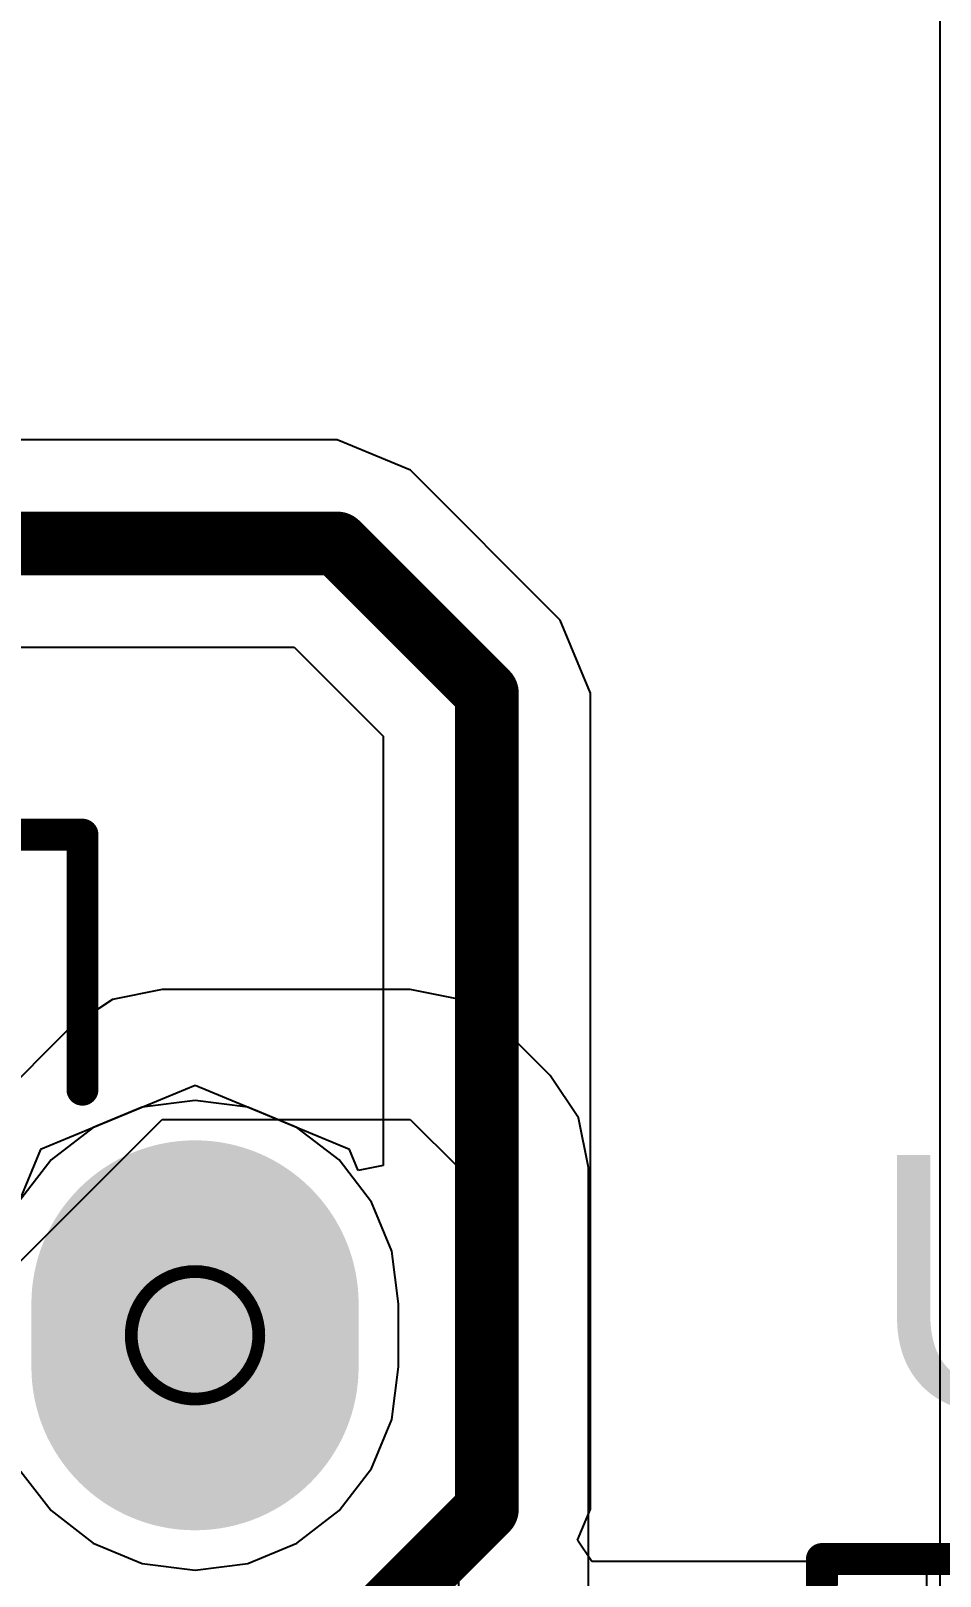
# Model space of a CAD drawing. Header units: inches. Extents: x -4 to 5258, y -4 to 5281.
# Drawn here: x 2.32 to 5.94, y 25.57 to 31.72 of the extents above; entities that cross this region are included whole.
import ezdxf

# ---------------------------------------------------------------- set-up
doc = ezdxf.new("R2010")
doc.units = ezdxf.units.IN
for name, color, linetype in [('Bottom Layer', 5, 'Continuous'), ('Bottom Solder', 6, 'Continuous'), ('Drill Drawing', 1, 'Continuous'), ('Layer 1', 16, 'Continuous'), ('Layer 2', 76, 'Continuous'), ('Multi-Layer', 9, 'Continuous'), ('Pad Holes', 156, 'Continuous'), ('Top Layer', 1, 'Continuous'), ('Top Overlay', 2, 'Continuous'), ('Top Paste', 8, 'Continuous'), ('Top Solder', 216, 'Continuous')]:
    doc.layers.add(name, color=color, linetype=linetype)
doc.styles.add('Arial', font='', dxfattribs={"height": 0.2})
doc.styles.get('Arial').set_extended_font_data('Arial')

# ---------------------------------------------------------------- blocks, each defined once
blk = doc.blocks.new('SOT_23_6_26')
at = {"layer": 'Top Layer'}
for points in [[(-1.92, 1.26), (-0.7, 1.26), (-0.7, 0.64), (-1.92, 0.64)], [(0.7, 1.26), (1.92, 1.26), (1.92, 0.64), (0.7, 0.64)], [(-1.92, 0.31), (-0.7, 0.31), (-0.7, -0.31), (-1.92, -0.31)], [(0.7, 0.31), (1.92, 0.31), (1.92, -0.31), (0.7, -0.31)], [(-1.92, -0.64), (-0.7, -0.64), (-0.7, -1.26), (-1.92, -1.26)], [(0.7, -0.64), (1.92, -0.64), (1.92, -1.26), (0.7, -1.26)]]:
    blk.add_hatch(color=1, dxfattribs=at).paths.add_polyline_path(points)
at = {"layer": 'Top Paste'}
for points in [[(-1.92, 1.26), (-0.7, 1.26), (-0.7, 0.64), (-1.92, 0.64)], [(0.7, 1.26), (1.92, 1.26), (1.92, 0.64), (0.7, 0.64)], [(-1.92, 0.31), (-0.7, 0.31), (-0.7, -0.31), (-1.92, -0.31)], [(0.7, 0.31), (1.92, 0.31), (1.92, -0.31), (0.7, -0.31)], [(-1.92, -0.64), (-0.7, -0.64), (-0.7, -1.26), (-1.92, -1.26)], [(0.7, -0.64), (1.92, -0.64), (1.92, -1.26), (0.7, -1.26)]]:
    blk.add_hatch(color=8, dxfattribs=at).paths.add_polyline_path(points)
at = {"layer": 'Top Solder'}
for points in [[(-2.0216, 1.3616), (-0.5984, 1.3616), (-0.5984, 0.5384), (-2.0216, 0.5384)], [(0.5984, 1.3616), (2.0216, 1.3616), (2.0216, 0.5384), (0.5984, 0.5384)], [(-2.0216, 0.4116), (-0.5984, 0.4116), (-0.5984, -0.4116), (-2.0216, -0.4116)], [(0.5984, 0.4116), (2.0216, 0.4116), (2.0216, -0.4116), (0.5984, -0.4116)], [(-2.0216, -0.5384), (-0.5984, -0.5384), (-0.5984, -1.3616), (-2.0216, -1.3616)], [(0.5984, -0.5384), (2.0216, -0.5384), (2.0216, -1.3616), (0.5984, -1.3616)]]:
    blk.add_hatch(color=216, dxfattribs=at).paths.add_polyline_path(points)
at = {"layer": 'Top Overlay'}
for points in [[(-0.889, 1.524, 0.127, 0.127, 0), (-0.889, 1.424, 0.127, 0.127, 0)], [(0.8636, 1.524, 0.127, 0.127, 0), (-0.889, 1.524, 0.127, 0.127, 0)], [(0.8636, 1.524, 0.127, 0.127, 0), (0.8636, 1.424, 0.127, 0.127, 0)], [(-2.1844, 1.0922, 0.127, 0.127, 0), (-2.1844, 0.8382, 0.127, 0.127, 0)], [(-2.0574, 0.9652, 0.127, 0.127, 0), (-2.1844, 1.0922, 0.127, 0.127, 0)], [(-2.0574, 0.9652, 0.127, 0.127, 0), (-2.1844, 0.8382, 0.127, 0.127, 0)], [(-0.889, -1.524, 0.127, 0.127, 0), (-0.889, -1.424, 0.127, 0.127, 0)], [(0.8636, -1.424, 0.127, 0.127, 0), (0.8636, -1.524, 0.127, 0.127, 0)], [(0.8636, -1.524, 0.127, 0.127, 0), (-0.889, -1.524, 0.127, 0.127, 0)]]:
    blk.add_lwpolyline(points, format="xyseb", dxfattribs=at)
for points in [[(-0.9207, 1.524, 0.0635, 0.0635, 1), (-0.8572, 1.524, 0.0635, 0.0635, 1)], [(-0.9207, 1.524, 0.0635, 0.0635, 1), (-0.8572, 1.524, 0.0635, 0.0635, 1)], [(0.8318, 1.524, 0.0635, 0.0635, 1), (0.8953, 1.524, 0.0635, 0.0635, 1)], [(0.8318, 1.524, 0.0635, 0.0635, 1), (0.8953, 1.524, 0.0635, 0.0635, 1)], [(-0.9207, 1.424, 0.0635, 0.0635, 1), (-0.8572, 1.424, 0.0635, 0.0635, 1)], [(0.8318, 1.424, 0.0635, 0.0635, 1), (0.8953, 1.424, 0.0635, 0.0635, 1)], [(-2.2161, 1.0922, 0.0635, 0.0635, 1), (-2.1526, 1.0922, 0.0635, 0.0635, 1)], [(-2.2161, 1.0922, 0.0635, 0.0635, 1), (-2.1526, 1.0922, 0.0635, 0.0635, 1)], [(-2.0892, 0.9652, 0.0635, 0.0635, 1), (-2.0257, 0.9652, 0.0635, 0.0635, 1)], [(-2.0892, 0.9652, 0.0635, 0.0635, 1), (-2.0257, 0.9652, 0.0635, 0.0635, 1)], [(-2.2161, 0.8382, 0.0635, 0.0635, 1), (-2.1526, 0.8382, 0.0635, 0.0635, 1)], [(-2.2161, 0.8382, 0.0635, 0.0635, 1), (-2.1526, 0.8382, 0.0635, 0.0635, 1)], [(-0.9207, -1.424, 0.0635, 0.0635, 1), (-0.8572, -1.424, 0.0635, 0.0635, 1)], [(0.8318, -1.424, 0.0635, 0.0635, 1), (0.8953, -1.424, 0.0635, 0.0635, 1)], [(-0.9207, -1.524, 0.0635, 0.0635, 1), (-0.8572, -1.524, 0.0635, 0.0635, 1)], [(-0.9207, -1.524, 0.0635, 0.0635, 1), (-0.8572, -1.524, 0.0635, 0.0635, 1)], [(0.8318, -1.524, 0.0635, 0.0635, 1), (0.8953, -1.524, 0.0635, 0.0635, 1)], [(0.8318, -1.524, 0.0635, 0.0635, 1), (0.8953, -1.524, 0.0635, 0.0635, 1)]]:
    blk.add_lwpolyline(points, format="xyseb", close=True, dxfattribs=at)
blk = doc.blocks.new('U263_163N_4BQC65_213')
at = {"layer": 'Bottom Layer'}
h = blk.add_hatch(color=5, dxfattribs=at)
edge = h.paths.add_edge_path()
edge.add_arc((2.275, -2.15), 0.55, 90, 270)
edge.add_line((2.275, -2.7), (2.525, -2.7))
edge.add_arc((2.525, -2.15), 0.55, 270, 450)
edge.add_line((2.525, -1.6), (2.275, -1.6))
at = {"layer": 'Bottom Solder'}
h = blk.add_hatch(color=6, dxfattribs=at)
edge = h.paths.add_edge_path()
edge.add_arc((2.275, -2.15), 0.6516, 90, 270)
edge.add_line((2.275, -2.8016), (2.525, -2.8016))
edge.add_arc((2.525, -2.15), 0.6516, 270, 450)
edge.add_line((2.525, -1.4984), (2.275, -1.4984))
at = {"layer": 'Layer 1'}
h = blk.add_hatch(color=16, dxfattribs=at)
edge = h.paths.add_edge_path()
edge.add_arc((2.275, -2.15), 0.55, 90, 270)
edge.add_line((2.275, -2.7), (2.525, -2.7))
edge.add_arc((2.525, -2.15), 0.55, 270, 450)
edge.add_line((2.525, -1.6), (2.275, -1.6))
at = {"layer": 'Layer 2'}
h = blk.add_hatch(color=76, dxfattribs=at)
edge = h.paths.add_edge_path()
edge.add_arc((2.275, -2.15), 0.55, 90, 270)
edge.add_line((2.275, -2.7), (2.525, -2.7))
edge.add_arc((2.525, -2.15), 0.55, 270, 450)
edge.add_line((2.525, -1.6), (2.275, -1.6))
at = {"layer": 'Multi-Layer'}
h = blk.add_hatch(color=9, dxfattribs=at)
edge = h.paths.add_edge_path()
edge.add_arc((2.275, -2.15), 0.55, 90, 270)
edge.add_line((2.275, -2.7), (2.525, -2.7))
edge.add_arc((2.525, -2.15), 0.55, 270, 450)
edge.add_line((2.525, -1.6), (2.275, -1.6))
at = {"layer": 'Pad Holes'}
h = blk.add_hatch(color=7, dxfattribs=at)
edge = h.paths.add_edge_path()
edge.add_arc((2.275, -2.15), 0.3, 90, 270)
edge.add_line((2.275, -2.45), (2.525, -2.45))
edge.add_arc((2.525, -2.15), 0.3, 270, 450)
edge.add_line((2.525, -1.85), (2.275, -1.85))
at = {"layer": 'Top Layer'}
h = blk.add_hatch(color=1, dxfattribs=at)
edge = h.paths.add_edge_path()
edge.add_arc((2.275, -2.15), 0.55, 90, 270)
edge.add_line((2.275, -2.7), (2.525, -2.7))
edge.add_arc((2.525, -2.15), 0.55, 270, 450)
edge.add_line((2.525, -1.6), (2.275, -1.6))
at = {"layer": 'Top Solder'}
h = blk.add_hatch(color=216, dxfattribs=at)
edge = h.paths.add_edge_path()
edge.add_arc((2.275, -2.15), 0.6516, 90, 270)
edge.add_line((2.275, -2.8016), (2.525, -2.8016))
edge.add_arc((2.525, -2.15), 0.6516, 270, 450)
edge.add_line((2.525, -1.4984), (2.275, -1.4984))
at = {"layer": 'Top Overlay'}
for points in [[(4.3942, 1.7018, 0.127, 0.127, 0), (4.3942, -1.7018, 0.127, 0.127, 0)], [(3.3782, -1.7018, 0.127, 0.127, 0), (4.3942, -1.7018, 0.127, 0.127, 0)]]:
    blk.add_lwpolyline(points, format="xyseb", dxfattribs=at)
for points in [[(3.3464, -1.7018, 0.0635, 0.0635, 1), (3.4099, -1.7018, 0.0635, 0.0635, 1)], [(4.3624, -1.7018, 0.0635, 0.0635, 1), (4.4259, -1.7018, 0.0635, 0.0635, 1)], [(4.3624, -1.7018, 0.0635, 0.0635, 1), (4.4259, -1.7018, 0.0635, 0.0635, 1)]]:
    blk.add_lwpolyline(points, format="xyseb", close=True, dxfattribs=at)

msp = doc.modelspace()

# ---------------------------------------------------------------- linework, layer by layer
at = {"layer": 'Bottom Layer'}
for p, q in [((2.973, 27.4636), (2.7631, 27.436)), ((3.1829, 27.436), (2.973, 27.4636)), ((2.7631, 27.436), (2.5675, 27.355)), ((3.3784, 27.355), (3.1829, 27.436)), ((2.5675, 27.355), (2.3996, 27.2261)), ((3.5464, 27.2261), (3.3784, 27.355)), ((2.3996, 27.2261), (2.2707, 27.0581)), ((3.6753, 27.0581), (3.5464, 27.2261)), ((3.7563, 26.8626), (3.6753, 27.0581)), ((3.7839, 26.6527), (3.7563, 26.8626)), ((3.7839, 26.4027), (3.7839, 26.6527)), ((3.7563, 26.1928), (3.7839, 26.4027)), ((3.6753, 25.9972), (3.7563, 26.1928)), ((2.2707, 25.9972), (2.3996, 25.8293)), ((3.5464, 25.8293), (3.6753, 25.9972)), ((2.3996, 25.8293), (2.5675, 25.7004)), ((3.3784, 25.7004), (3.5464, 25.8293)), ((2.5675, 25.7004), (2.7631, 25.6194)), ((3.1829, 25.6194), (3.3784, 25.7004)), ((2.7631, 25.6194), (2.973, 25.5917)), ((2.973, 25.5917), (3.1829, 25.6194))]:
    msp.add_line(p, q, dxfattribs=at)
at = {"layer": 'Drill Drawing'}
for points in [[(3.227, 26.5277, 0.0508, 0.0508, 1), (2.719, 26.5277, 0.0508, 0.0508, 1)], [(2.7063, 26.5277, 0.0254, 0.0254, 1), (2.7317, 26.5277, 0.0254, 0.0254, 1)], [(3.2143, 26.5277, 0.0254, 0.0254, 1), (3.2397, 26.5277, 0.0254, 0.0254, 1)]]:
    msp.add_lwpolyline(points, format="xyseb", close=True, dxfattribs=at)
at = {"layer": 'Layer 1'}
for p, q in [((2.8422, 27.9052), (2.644, 27.8658)), ((3.8301, 27.9052), (2.8422, 27.9052)), ((2.8422, 27.9052), (2.8422, 27.9052)), ((4.0283, 27.8658), (3.8301, 27.9052)), ((2.644, 27.8658), (2.4759, 27.7535)), ((4.1964, 27.7535), (4.0283, 27.8658)), ((2.4759, 27.7535), (1.2544, 26.5319)), ((4.3878, 27.562), (4.1964, 27.7535)), ((4.5001, 27.394), (4.3878, 27.562)), ((4.5395, 27.1958), (4.5001, 27.394)), ((1.4689, 26.014), (2.8422, 27.3872)), ((2.8422, 27.3872), (3.8301, 27.3872)), ((3.8301, 27.3872), (4.0216, 27.1958)), ((4.0216, 27.1958), (4.0216, 21.0536)), ((4.5395, 21.0536), (4.5395, 27.1958))]:
    msp.add_line(p, q, dxfattribs=at)
at = {"layer": 'Layer 2'}
for p, q in [((5.9393, 44.2651), (5.9393, 19.5544)), ((2.973, 27.4636), (2.7631, 27.436)), ((3.1829, 27.436), (2.973, 27.4636)), ((2.7631, 27.436), (2.5675, 27.355)), ((3.3784, 27.355), (3.1829, 27.436)), ((2.5675, 27.355), (2.3996, 27.2261)), ((3.5464, 27.2261), (3.3784, 27.355)), ((2.3996, 27.2261), (2.2707, 27.0581)), ((3.6753, 27.0581), (3.5464, 27.2261)), ((3.7563, 26.8626), (3.6753, 27.0581)), ((3.7839, 26.6527), (3.7563, 26.8626)), ((3.7839, 26.4027), (3.7839, 26.6527)), ((3.7563, 26.1928), (3.7839, 26.4027)), ((3.6753, 25.9972), (3.7563, 26.1928)), ((2.2707, 25.9972), (2.3996, 25.8293)), ((3.5464, 25.8293), (3.6753, 25.9972)), ((2.3996, 25.8293), (2.5675, 25.7004)), ((3.3784, 25.7004), (3.5464, 25.8293)), ((2.5675, 25.7004), (2.7631, 25.6194)), ((3.1829, 25.6194), (3.3784, 25.7004)), ((2.7631, 25.6194), (2.973, 25.5917)), ((2.973, 25.5917), (3.1829, 25.6194))]:
    msp.add_line(p, q, dxfattribs=at)
at = {"layer": 'Top Layer'}
for p, q in [((3.539, 30.094), (2.2595, 30.094)), ((3.8306, 29.9732), (3.539, 30.094)), ((4.4269, 29.3768), (3.8306, 29.9732)), ((4.5477, 29.0852), (4.4269, 29.3768)), ((2.2595, 29.2692), (3.3682, 29.2692)), ((3.3682, 29.2692), (3.7229, 28.9144)), ((4.5477, 25.8353), (4.5477, 29.0852)), ((3.7229, 28.9144), (3.7229, 27.2034)), ((2.973, 27.5229), (2.3576, 27.268)), ((3.5883, 27.268), (2.973, 27.5229)), ((2.3576, 27.268), (2.1027, 26.6527)), ((3.6233, 27.1836), (3.5883, 27.268)), ((3.7229, 27.2034), (3.6233, 27.1836)), ((4.4963, 25.7111), (4.5477, 25.8353)), ((4.5527, 25.6266), (4.4963, 25.7111)), ((5.887, 25.6266), (4.5527, 25.6266)), ((5.887, 24.4986), (5.887, 25.6266))]:
    msp.add_line(p, q, dxfattribs=at)
for points in [[(1.688, 29.6816, 0.254, 0.254, 0), (3.539, 29.6816, 0.254, 0.254, 0)], [(3.539, 29.6816, 0.254, 0.254, 0), (4.1353, 29.0852, 0.254, 0.254, 0)], [(4.1353, 25.8353, 0.254, 0.254, 0), (4.1353, 29.0852, 0.254, 0.254, 0)], [(3.5277, 25.2277, 0.254, 0.254, 0), (4.1353, 25.8353, 0.254, 0.254, 0)]]:
    msp.add_lwpolyline(points, format="xyseb", dxfattribs=at)
for points in [[(3.4755, 29.6816, 0.127, 0.127, 1), (3.6025, 29.6816, 0.127, 0.127, 1)], [(3.4755, 29.6816, 0.127, 0.127, 1), (3.6025, 29.6816, 0.127, 0.127, 1)], [(4.0718, 29.0852, 0.127, 0.127, 1), (4.1988, 29.0852, 0.127, 0.127, 1)], [(4.0718, 29.0852, 0.127, 0.127, 1), (4.1988, 29.0852, 0.127, 0.127, 1)], [(4.0718, 25.8353, 0.127, 0.127, 1), (4.1988, 25.8353, 0.127, 0.127, 1)], [(4.0718, 25.8353, 0.127, 0.127, 1), (4.1988, 25.8353, 0.127, 0.127, 1)]]:
    msp.add_lwpolyline(points, format="xyseb", close=True, dxfattribs=at)

# ---------------------------------------------------------------- block references
for name, p, rotation in [('U263_163N_4BQC65_213', (0.823, 24.1277), 90), ('SOT_23_6_26', (6.333, 24.1126), 180)]:
    msp.add_blockref(name, p, dxfattribs=dict(rotation=rotation))

# ---------------------------------------------------------------- texts
at = {"layer": 'Top Overlay', "style": 'Arial'}
msp.add_text('U7', height=1.016, dxfattribs=at).set_placement((5.6591, 26.2298))

doc.saveas('drawing.dxf')
